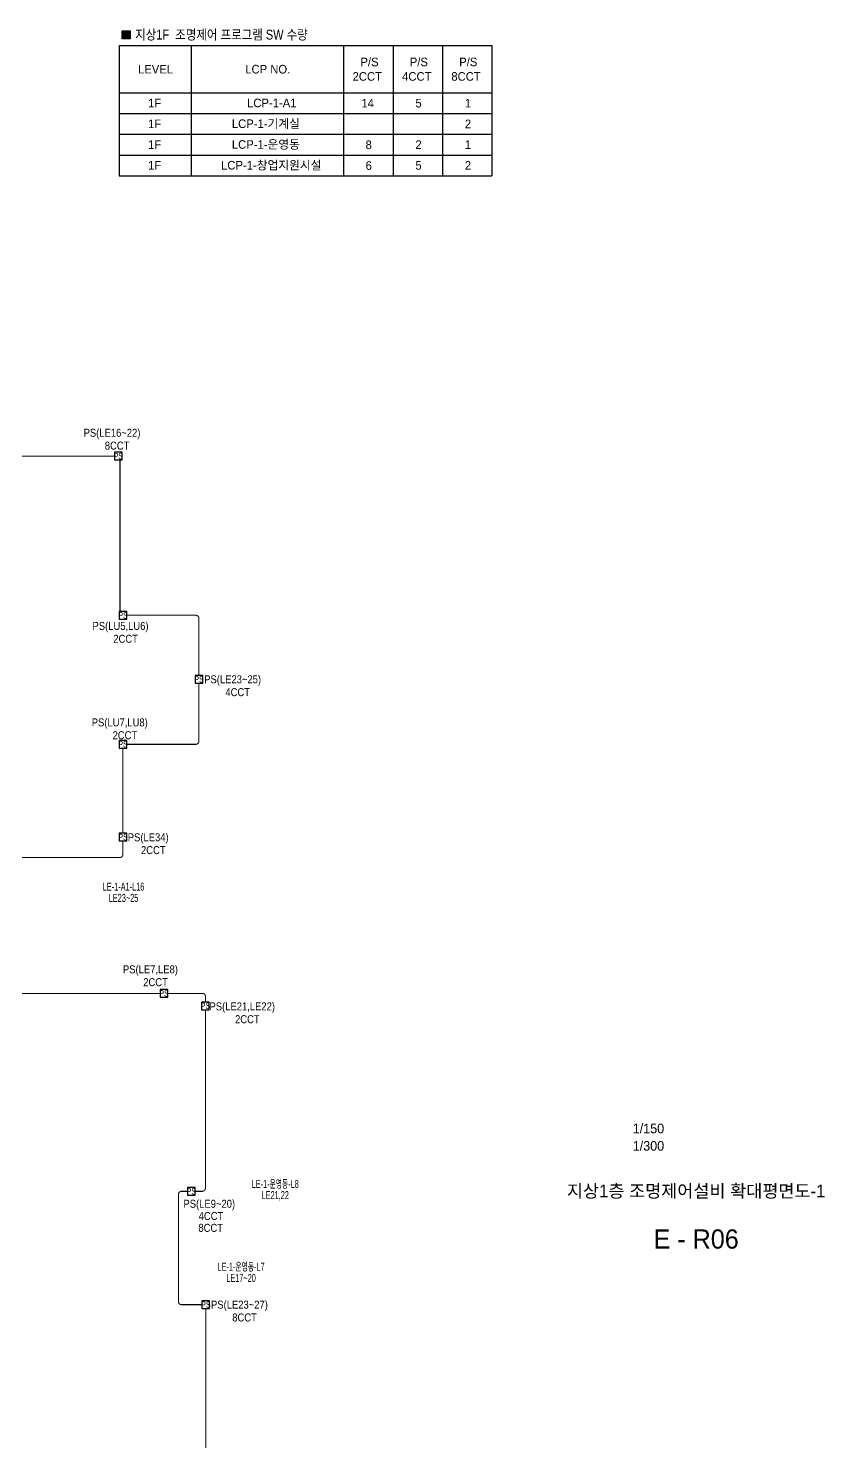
# Model space of a CAD drawing. Header units: millimetres. Extents: x 39625 to 501091, y -351975 to 836145.
# Drawn here: x 337640 to 374942, y -348875 to -282331 of the extents above; entities that cross this region are included whole.
import ezdxf
from ezdxf.enums import TextEntityAlignment as Align

# ---------------------------------------------------------------- set-up
doc = ezdxf.new("R2010")
doc.units = ezdxf.units.MM
doc.header["$LTSCALE"] = 150
doc.set_wipeout_variables(frame=1)
doc.linetypes.add('HIDDEN', pattern=[9.525, 6.35, -3.175])
for name, color, linetype in [('------04 Lighting Switch', 2, 'Continuous'), ('-----30 Text', 2, 'Continuous'), ('-----41 Drawing Title', 2, 'Continuous'), ('-----42 Drawing Number', 2, 'Continuous'), ('-----43 Drawing Scale', 3, 'Continuous')]:
    doc.layers.add(name, color=color, linetype=linetype)
doc.styles.add('ELEC', font='Dotum.ttf')

# ---------------------------------------------------------------- blocks, each defined once
blk = doc.blocks.new('ps')
blk.add_lwpolyline([(-79296, 80452), (-79751, 80452), (-79751, 79997), (-79296, 79997)], close=True)
at = {"style": 'ELEC', "width": 0.7}
blk.add_text('PS', height=379.2, dxfattribs=at).set_placement((-79517, 80226), align=Align.MIDDLE_CENTER)

msp = doc.modelspace()

# ---------------------------------------------------------------- hatches: boundary and pattern name
at = {"layer": '-----30 Text'}
h = msp.add_hatch(dxfattribs=at)
h.set_pattern_fill('ANSI31', color=256, scale=1.090331, style=0)
h.set_pattern_definition([(45, (1110492.28201, -479707.26463), (-0.096372566095, 0.096372566095), [])])
h.paths.add_polyline_path([(342036, -282443), (342409, -282443), (342409, -282816), (342036, -282816)])

# ---------------------------------------------------------------- linework, layer by layer
msp.add_lwpolyline([(342036, -282443), (342409, -282443), (342409, -282816), (342036, -282816)], close=True, dxfattribs=at)
at = {"color": 3}
for p, q in [((341886, -283137), (341886, -289236)), ((341886, -283137), (352408, -283137)), ((345259, -283137), (345259, -289236)), ((352408, -283137), (352408, -286319)), ((352408, -283137), (352408, -289236)), ((352408, -283137), (359353, -283137)), ((354723, -283137), (354723, -289236)), ((357038, -283137), (357038, -289236)), ((359353, -283137), (359353, -289236)), ((341886, -285347), (352408, -285347)), ((352408, -285347), (359353, -285347)), ((341886, -286319), (352408, -286319)), ((352408, -286319), (359353, -286319)), ((341886, -287291), (352408, -287291)), ((352408, -287291), (359353, -287291)), ((341886, -288264), (352408, -288264)), ((352408, -288264), (359353, -288264)), ((341886, -289236), (352408, -289236)), ((352408, -289236), (359353, -289236))]:
    msp.add_line(p, q, dxfattribs=at)
at = {"color": 30, "linetype": 'HIDDEN', "lineweight": -3, "ltscale": 0.2, "const_width": 50, "elevation": 0}
for points in [[(331605, -307150), (331605, -302520, -0.414214), (331755, -302370), (341670, -302370)], [(345630, -312650), (345630, -309980, 0.414214), (345480, -309830), (342250, -309830)], [(345630, -313010), (345630, -315727, -0.414214), (345480, -315877), (342250, -315877)], [(335450, -321180), (341920, -321180, 0.414214), (342070, -321030), (342070, -320400)], [(331656, -343450), (331656, -327695, -0.414214), (331806, -327545), (343807, -327545)], [(344126, -327545), (345787, -327545, -0.414214), (345937, -327695), (345937, -327925)], [(345450, -336820), (345785, -336820, 0.414214), (345935, -336670), (345935, -328310)], [(345090, -336820), (344817, -336820, 0.414214), (344667, -336970), (344667, -341980, 0.414214), (344817, -342130), (345770, -342130)]]:
    msp.add_lwpolyline(points, format="xyb", dxfattribs=at)
for points in [[(341933, -302550), (341933, -309650)], [(342070, -316050), (342070, -320040)], [(345950, -348850), (345950, -342310)]]:
    msp.add_lwpolyline(points, dxfattribs=at)

# ---------------------------------------------------------------- block references
at = {"layer": '------04 Lighting Switch', "xscale": 0.790589613177827, "yscale": 0.790589613177827, "zscale": 0.790589613177827}
for p in [(404720, -365795), (404940, -373255), (408500, -376255), (404940, -379295), (404940, -383645), (406858, -390970), (408805, -391555), (408140, -400245), (408820, -405555)]:
    msp.add_blockref('ps', p, dxfattribs=at)

# ---------------------------------------------------------------- texts
at = {"layer": '-----30 Text', "style": 'ELEC', "width": 0.85}
msp.add_text('지상1F  조명제어 프로그램 SW 수량', height=463.68, dxfattribs=at).set_placement((342643, -282854))
at = {"layer": '-----30 Text', "style": 'ELEC'}
for s, height, p in [(' LEVEL', 402.9, (342628, -284444)), (' LCP NO.', 402.9, (347654, -284444)), (' P/S', 402.9, (353049, -284104)), (' P/S', 402.9, (355363, -284104)), (' P/S', 402.9, (357678, -284104)), ('2CCT', 402.9, (352828, -284783)), ('4CCT', 402.9, (355148, -284783)), ('8CCT', 402.9, (357455, -284783)), ('1F', 402.9, (343245, -286032)), ('LCP-1-A1', 402.9, (347886, -286026)), ('14', 402.9, (353240, -286035)), ('5', 403, (355772, -286035)), ('1', 403, (358087, -286035)), ('1F', 402.9, (343245, -287004)), ('LCP-1-기계실', 402.9, (347174, -286998)), ('2', 403, (358087, -287007)), ('1F', 402.9, (343245, -287976)), ('LCP-1-운영동', 402.9, (347174, -287971)), ('8', 403, (353438, -287985)), ('2', 403, (355772, -287979)), ('1', 403, (358087, -287979)), ('1F', 402.9, (343245, -288949)), ('LCP-1-창업지원시설', 402.92, (346668, -288943)), ('6', 403, (353438, -288958)), ('5', 403, (355772, -288952)), ('2', 403, (358087, -288952))]:
    msp.add_text(s, height=height, dxfattribs=at).set_placement(p)
at = {"layer": '-----30 Text', "style": 'ELEC', "width": 0.9}
for s, p in [('PS(LE16~22)', (341558, -301325)), ('8CCT', (341797, -301879)), ('PS(LU5,LU6)', (341956, -310375, 0)), ('2CCT', (342195, -310929, 0)), ('PS(LE23~25)', (347208, -312876)), ('4CCT', (347447, -313431)), ('PS(LU7,LU8)', (341921, -314895, 0)), ('2CCT', (342160, -315449, 0)), ('PS(LE34)', (343254, -320278, 0)), ('2CCT', (343493, -320832, 0)), ('PS(LE7,LE8)', (343358, -326466, 0)), ('2CCT', (343597, -327020, 0)), ('PS(LE21,LE22)', (347659, -328201, 0)), ('2CCT', (347898, -328755, 0)), ('PS(LE9~20)', (346114, -337450)), ('4CCT', (346193, -337976)), ('8CCT', (346182, -338531)), ('PS(LE23~27)', (347528, -342176)), ('8CCT', (347767, -342731))]:
    msp.add_text(s, height=375, dxfattribs=at).set_placement(p, align=Align.MIDDLE)
at = {"layer": '-----41 Drawing Title', "style": 'ELEC'}
msp.add_text('지상1층 조명제어설비 확대평면도-1', height=600, dxfattribs=at).set_placement((368925, -336805), align=Align.MIDDLE_CENTER)
at = {"layer": '-----42 Drawing Number', "style": 'ELEC'}
msp.add_text('E - R06', height=900, dxfattribs=at).set_placement((368925, -339055), align=Align.MIDDLE_CENTER)
at = {"layer": '-----43 Drawing Scale', "style": 'ELEC'}
for s, p in [('1/150', (366690, -333875)), ('1/300', (366690, -334690))]:
    msp.add_text(s, height=450, dxfattribs=at).set_placement(p, align=Align.MIDDLE_CENTER)

# ---------------------------------------------------------------- wipeouts: each hides what was drawn before it
at = {"color": 1}
for points in [[(340971, -322808), (343226, -322808), (343226, -322283), (340971, -322283)], [(347778, -336737), (350633, -336737), (350633, -336212), (347778, -336212)], [(346176, -340616), (349031, -340616), (349031, -340091), (346176, -340091)]]:
    msp.add_wipeout(points, dxfattribs=at)

# ---------------------------------------------------------------- next in the draw order: wipeouts: each hides what was drawn before it
for points in [[(340971, -323333), (343226, -323333), (343226, -322808), (340971, -322808)], [(347778, -337262), (350633, -337262), (350633, -336737), (347778, -336737)], [(346176, -341141), (349031, -341141), (349031, -340616), (346176, -340616)]]:
    msp.add_wipeout(points, dxfattribs=at)

# ---------------------------------------------------------------- next in the draw order: texts
at = {"style": 'ELEC', "width": 0.6}
for s, p in [('LE-1-A1-L16', (342098, -322545)), ('LE23~25', (342098, -323070)), ('LE-1-운영동-L8', (349205, -336474)), ('LE21,22', (349205, -336999)), ('LE-1-운영동-L7', (347604, -340354)), ('LE17~20', (347604, -340879))]:
    msp.add_text(s, height=375, dxfattribs=at).set_placement(p, align=Align.MIDDLE_CENTER)

doc.saveas('drawing.dxf')
